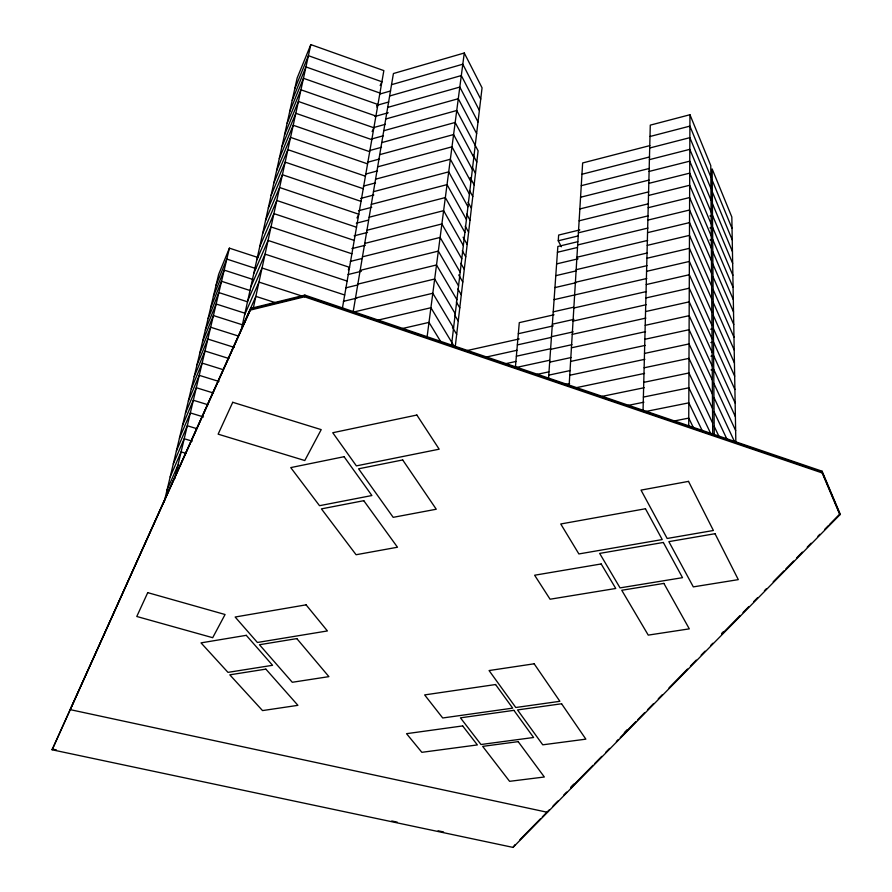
<?xml version="1.0" encoding="UTF-8"?>
<svg xmlns="http://www.w3.org/2000/svg" width="892" height="892" viewBox="0 0 892 892"><rect width="100%" height="100%" fill="white"/><g stroke="black" fill="none" stroke-linecap="round" stroke-linejoin="round"><path stroke-width="1.34" d="M688.724 425.841L689.951 114.734L650.279 125.136L643.043 410.688M569.141 385.4L582.643 162.957L649.855 145.608M548.48 379.067L557.846 246.504L577.804 241.687M561.324 246.783L558.247 240.773L558.648 235.064L579.822 229.913M829.571 524.418L839.829 513.948L822.134 472.069L304.696 295.943L250.529 309.245L52.115 749.782L513.023 847.4L515.03 844.691M455.266 346.531L478.112 150.837L456.749 110.508L383.75 130.734M451.542 345.014L482.059 87.84L464.275 53.007L393.417 73.534L353.109 312.178L432.81 293.267L453.56 327.944M427.045 337.276L464.275 53.007M342.461 307.84L383.85 70.613L310.817 44.6L297.147 78.028L241.476 328.981L255.859 296.367L275.517 302.711M52.115 749.782L250.351 310.093L304.54 296.791L304.863 295.096L822.089 471.21L839.773 513.101L839.885 514.795L513.023 847.4M250.351 310.093L250.719 308.409L304.863 295.096M253.272 308.208L310.817 44.6M174.754 478.647L229.4 248.154L258.123 257.565M164.139 502.151L218.663 274.335L229.4 248.154M294.695 89.111L308.398 55.694L381.91 81.763L380.182 85.532M216.065 285.217L226.813 259.081L255.703 268.503M292.197 100.339L305.945 66.922L379.936 93.047M213.433 296.211L224.193 270.12L253.25 279.564M289.677 111.69L303.458 78.295L377.94 104.487L376.781 106.995M210.768 307.339L221.539 281.292L250.195 290.558M287.135 123.196L300.95 89.802L375.922 116.06M208.081 318.578L218.863 292.587L247.697 301.864M284.548 134.837L298.396 101.476L373.871 127.779L372.12 131.537M205.361 329.94L216.154 304.005L245.155 313.293M281.928 146.634L295.821 113.284L371.808 139.654M202.607 341.435L213.422 315.556L242.591 324.855M279.285 158.575L293.212 125.259L369.701 151.685M199.819 353.065L210.646 327.241L238.119 335.961M276.598 170.673L290.558 137.39L367.582 163.872M197.009 364.817L207.847 339.06L234.172 347.367M273.877 182.927L287.882 149.666L365.43 176.203M194.166 376.703L205.015 351.013L228.854 358.506M271.123 195.337L285.161 162.121L363.245 188.714M191.289 388.734L202.15 363.111L223.067 369.645M268.336 207.914L282.407 174.743L361.037 201.38M188.379 400.898L199.25 375.342L218.975 381.475M265.504 220.659L279.62 187.521L358.796 214.225L356.99 217.949M185.436 413.197L196.318 387.73L213.511 393.049M262.638 233.57L276.788 200.488L356.521 227.237M182.447 425.651L193.341 400.252L207.992 404.756M259.739 246.649L273.922 213.623L354.224 240.416M179.437 438.24L190.342 412.929L203.488 416.954M256.796 259.918L271.012 226.936L351.894 253.785M176.393 450.984L187.298 425.763L196.563 428.584M253.819 273.353L268.068 240.439L349.53 267.332L348.315 269.797M173.304 463.873L184.22 438.741L192.215 441.161M250.797 286.979L265.08 254.131L347.133 281.069M170.182 476.93L181.109 451.887L186.372 453.47M247.731 300.782L262.047 268.013L344.702 294.996M167.016 490.132L177.954 465.189L180.597 465.981M244.631 314.787L258.97 282.084L302.589 296.244M250.719 308.409L70.223 709.642L547.498 812.311M570.913 787.067L573.835 784.09M624.378 732.577L627.299 729.611M721.595 633.51L723.535 631.525M519.902 839.729L540.362 818.889M542.314 816.905L549.138 809.958M553.029 805.989L557.901 801.027M563.744 795.073L566.676 792.096M570.568 788.127L592.979 765.303M594.931 763.318L601.754 756.371M605.657 752.402L609.548 748.433M616.372 741.486L618.323 739.501M620.263 737.517L635.862 721.639M637.813 719.654L644.626 712.697M647.559 709.72L653.401 703.766M658.274 698.804L662.165 694.835M668.989 687.888L687.509 669.033M690.43 666.056L696.273 660.102M701.145 655.141L705.048 651.171M710.891 645.217L712.842 643.232M721.606 634.323L740.092 615.502M743.003 612.525L748.845 606.582M753.707 601.632L757.609 597.673M764.411 590.738L766.362 588.753M773.174 581.818L783.878 570.925M785.819 568.94L793.601 561.023M796.523 558.046L802.365 552.103M807.227 547.153L811.118 543.195M817.931 536.259L819.882 534.275M824.743 529.324L828.635 525.366M391.532 84.684L462.803 64.213L480.721 99.068M380.048 93.972L390.64 90.951M389.614 95.99L461.32 75.564L479.372 110.43M376.803 105.367L388.778 101.967M387.685 107.419L459.815 87.07L478.012 121.948M374.852 116.506L388.243 112.749M385.734 119.004L458.287 98.711L476.629 133.599M373.614 127.578L385.377 124.3M371.618 139.007L383.46 135.729M381.743 142.62L455.176 122.46L473.808 157.36M369.6 150.558L381.508 147.303M379.713 154.65L453.593 134.558L472.37 169.469M367.56 162.266L379.524 159.021M377.65 166.849L451.988 146.823L470.909 181.734M365.486 174.118L377.528 170.885M375.565 179.192L450.36 159.255L469.437 194.155M363.39 186.116L375.51 182.905M373.458 191.702L448.709 171.855L467.943 206.743M360.669 198.437L373.826 194.969M371.317 204.38L447.037 184.622L466.427 219.499M358.517 210.746L371.752 207.301M649.989 136.498L689.906 126.118L710.857 176.995M369.143 217.235L445.342 197.556L464.899 232.422M356.332 223.212L368.318 220.123M649.699 148.005L689.862 137.658L710.946 188.524M581.952 174.252L649.644 156.947M366.947 230.248L443.625 210.668L463.349 245.523M649.398 159.646L689.817 149.343L711.024 200.198M354.124 235.845L367.526 232.422M581.261 185.681L649.354 168.443M649.097 171.431L689.761 161.162L711.114 212.017M364.716 243.438L441.886 223.959L461.766 258.803M351.894 248.634L365.363 245.233M580.558 197.244L649.064 180.072M648.796 183.373L689.717 173.137L711.192 223.992M362.453 256.818L440.124 237.439L460.172 272.25M350.355 261.412L362.23 258.457M579.845 208.951L648.763 191.847M648.495 195.46L689.672 185.268L711.281 236.101M360.167 270.376L438.329 251.109L458.555 285.886M348.058 274.546L361.338 271.279M579.131 220.803L648.54 203.755M648.183 207.702L689.627 197.556L711.37 248.366M357.848 284.113L436.511 264.969L456.916 299.712M345.739 287.86L357.759 284.938M578.406 232.801L648.239 215.831M558.247 240.773L578.15 235.945M647.871 220.101L689.572 210.01L711.459 260.787M355.495 298.051L434.672 279.018L455.255 313.728M343.387 301.34L356.822 298.118M577.67 244.943L647.927 228.062M557.433 252.269L577.458 247.474M709.865 215.987L712.507 215.362L732.655 263.363M647.547 232.656L689.527 222.61L711.548 273.365M576.923 257.242L647.692 240.416M556.619 263.909L578.094 258.814M709.943 227.951L712.608 227.315L732.867 275.293M647.224 245.378L689.471 235.388L711.649 286.098M576.165 269.696L647.369 252.96M555.783 275.673L576.031 270.923M710.021 240.06L712.697 239.435L733.079 287.369M377.428 320.25L430.914 307.729L454.396 346.709M646.901 258.267L689.427 248.333L711.738 298.998M575.396 282.296L647.057 265.66M554.935 287.592L576.176 282.664M646.566 271.335L689.371 261.445L711.827 312.066M402.069 328.602L428.996 322.391L440.96 341.982M554.088 299.645L646.8 278.505M646.232 284.559L689.326 274.736L711.928 325.312M553.23 311.843L573.366 307.283M573.846 308.008L646.477 291.539M554.021 314.776L519.289 322.636L515.375 367.66L549.662 360.245M645.897 297.973L689.271 288.205L712.028 338.715M552.349 324.197L573.969 319.358M573.043 321.109L646.143 304.741M518.33 333.708L553.241 325.892M465.981 350.801L519.244 338.949M645.552 311.564L689.215 301.853L712.117 352.307M551.468 336.697L573.21 331.88M517.36 344.903L551.1 337.432M572.24 334.377L645.875 318.098M484.835 357.358L516.959 350.288M645.206 325.335L689.159 315.69L712.217 366.077M516.379 356.22L550.297 348.794M550.576 349.352L571.962 344.669M571.426 347.813L645.54 331.657M505.229 363.791L515.989 361.45M644.849 339.295L689.103 329.717L712.318 380.025M549.673 362.163L571.192 357.514M710.701 329.204L713.41 328.613L734.673 376.19M570.601 361.438L645.195 345.394M536.917 374.406L548.848 371.864M644.492 353.444L689.048 343.933L712.418 394.164M548.758 375.131L570.401 370.514M710.868 342.584L713.511 342.026L734.908 389.525M569.765 375.231L644.916 359.298M644.124 367.794L688.992 358.361L712.53 408.491M565.528 384.541L569.609 383.683M710.957 356.164L713.622 355.607L735.153 403.028M575.674 387.808L644.559 373.402M643.756 382.345L688.936 372.979L712.63 423.02M711.047 369.924L713.723 369.366L735.387 416.698M602.055 396.382L644.202 387.708M643.377 397.085L688.88 387.808L710.946 433.991M627.756 405.47L643.913 402.192M644.347 411.781L688.825 402.85L702.628 431.494M672.479 421.325L688.758 418.103L693.597 428.048M52.305 749.068L56.397 749.938M391.744 820.974L397.196 822.134M438.095 830.798L443.547 831.957M304.54 296.791L822.179 472.927L839.885 514.795M452.456 327.319L456.682 334.366M454.753 315.144L458.243 321.02M456.314 301.964L459.781 307.84M457.864 288.952L461.298 294.839M458.711 274.926L462.792 282.006M460.818 263.285L464.275 269.328M462.301 250.763L465.736 256.807M463.093 237.194L467.185 244.441M465.234 226.189L468.612 232.232M466.661 214.125L470.017 220.179M468.077 202.216L471.411 208.271M469.482 190.453L472.782 196.496M470.207 177.62L474.131 184.878M472.225 167.339L475.481 173.394M472.927 154.784L476.807 162.043M714.18 426.287L718.852 436.166M714.068 411.769L726.846 438.998M713.946 397.442L734.74 442.109M713.834 383.315L735.644 430.557M713.299 315.389L734.439 363.022M713.199 302.321L734.205 350.021M713.098 289.421L733.971 337.187M712.998 276.687L733.748 324.498M712.898 264.11L733.525 311.977M712.797 251.7L733.302 299.601M712.418 203.543L732.443 251.566M712.329 191.869L732.232 239.915M712.229 180.329L732.031 228.397M689.951 114.734L710.779 165.6L712.719 435.062M822.089 471.21L822.179 472.927M735.867 443.313L731.83 217.012L712.139 168.934L714.247 434.315M232.734 402.292L218.139 434.159L304.785 460.54L321.209 429.632L232.734 402.292M147.738 592.645L136.777 616.483L212.697 637.702L225.074 614.51L147.738 592.645M416.865 415.036L332.749 432.732L356.387 465.88L439.176 449.189L416.865 415.036M344.078 456.704L290.747 467.598L319.526 505.697L371.897 495.528L344.078 456.704M402.693 459.949L358.584 468.802L393.182 517.338L436.266 509.232L402.693 459.949M363.78 500.691L321.421 508.875L356.086 554.735L397.486 547.231L363.78 500.691M688.513 481.379L641.025 490.121L667.16 538.478L713.399 530.495L688.513 481.379M645.462 508.752L560.745 523.983L578.886 553.943L662.232 539.571L645.462 508.752M663.347 542.459L599.658 553.397L620.052 587.884L682.514 577.67L663.347 542.459M715.027 533.706L668.866 541.634L693.307 586.88L738.297 579.633L715.027 533.706M306.079 604.843L235.142 617.019L257.398 642.474L327.409 630.945L306.079 604.843M601.175 563.956L534.62 575.228L550.074 599.223L615.759 588.475L601.175 563.956M246.27 635.327L201.012 642.876L227.984 672.367L272.562 665.298L246.27 635.327M296.824 638.605L259.46 644.726L292.286 682.28L328.903 676.638L296.824 638.605M663.882 583.401L621.746 590.27L648.25 635.115L689.304 628.86L663.882 583.401M265.872 669.123L229.802 674.831L262.527 710.589L297.917 705.338L265.872 669.123M534.152 663.793L489.072 670.55L515.777 707.512L559.886 701.302L534.152 663.793M495.562 684.532L424.637 694.913L442.711 717.982L512.688 708.137L495.562 684.532M513.904 710.344L460.45 717.837L481 744.508L533.606 737.494L513.904 710.344M561.581 703.766L517.527 709.932L542.749 744.82L585.866 739.156L561.581 703.766M462.68 725.921L406.54 733.681L421.849 752.324L477.365 744.92L462.68 725.921M518.185 741.642L482.672 746.37L509.588 781.325L544.343 776.999L518.185 741.642"/></g></svg>
